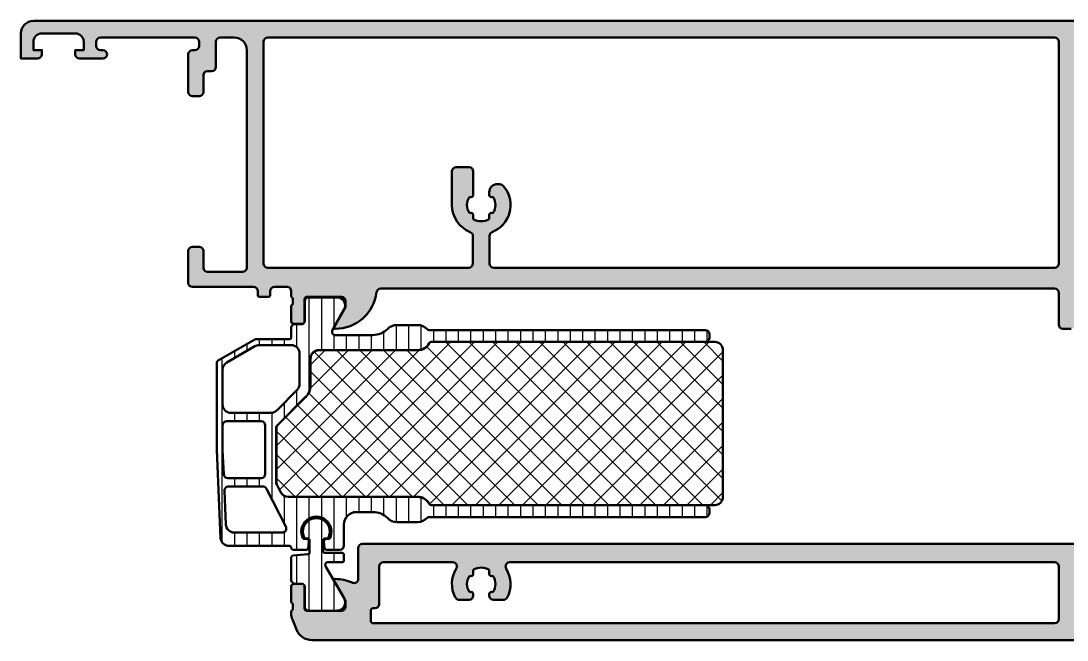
# Model space of a CAD drawing. Extents: x -30 to 220, y 11 to 85.
# Drawn here: x -30 to 95, y 11 to 85 of the extents above; entities that cross this region are included whole.
import ezdxf

# ---------------------------------------------------------------- set-up
doc = ezdxf.new("R2010")
doc.units = 0
for name, color, linetype, lineweight in [('0S-Alu contour', 7, 'Continuous', 50), ('0S-Alu hatch', 252, 'Continuous', 25), ('0S-Plastic contour', 254, 'Continuous', 50), ('0S-Plastic hatch', 253, 'Continuous', 25), ('0S-PT contour', 91, 'Continuous', 50), ('0S-PT hatch', 103, 'Continuous', 25)]:
    doc.layers.add(name, color=color, linetype=linetype, lineweight=lineweight)

# ---------------------------------------------------------------- blocks, each defined once
blk = doc.blocks.new('469720__56F108C1_407D_4A39_B864_15FC48551A5D_')
at = {"layer": '0S-Alu hatch'}
h = blk.add_hatch(color=256, dxfattribs=at)
edge = h.paths.add_edge_path()
edge.add_arc((199.5, 76.5), 0.5, 270, 360)
edge.add_line((200, 76.5), (200, 81))
edge.add_arc((199.5, 81), 0.5, 0, 90)
edge.add_line((199.5, 81.5), (199.2, 81.5))
edge.add_ellipse((199.2, 82), major_axis=(-0.5, 0), ratio=1, start_angle=0, end_angle=90, ccw=False)
edge.add_line((198.7, 82), (198.7, 82.5))
edge.add_ellipse((199.2, 82.5), major_axis=(-0.5, 0), ratio=1, start_angle=270, end_angle=360, ccw=False)
edge.add_line((199.2, 83), (210.5, 83))
edge.add_ellipse((210.5, 82.5), major_axis=(-0.5, 0), ratio=1, start_angle=180, end_angle=270, ccw=False)
edge.add_line((211, 82.5), (211, 82))
edge.add_ellipse((210.5, 82), major_axis=(-0.5, 0), ratio=1, start_angle=90, end_angle=180, ccw=False)
edge.add_line((210.5, 81.5), (210.2, 81.5))
edge.add_arc((210.2, 81), 0.5, 90, 270)
edge.add_line((210.2, 80.5), (213, 80.5))
edge.add_arc((213, 81), 0.5, 270, 360)
edge.add_line((213.5, 81), (213.5, 81.5))
edge.add_line((213.5, 81.5), (212.5, 81.5))
edge.add_line((212.5, 81.5), (212.5, 82.5))
edge.add_ellipse((213.5, 82.5), major_axis=(-1, 0), ratio=1, start_angle=270, end_angle=360, ccw=False)
edge.add_line((213.5, 83.5), (217.5, 83.5))
edge.add_ellipse((217.5, 82.5), major_axis=(-1, 0), ratio=1, start_angle=180, end_angle=270, ccw=False)
edge.add_line((218.5, 82.5), (218.5, 81.5))
edge.add_line((218.5, 81.5), (217.5, 81.5))
edge.add_line((217.5, 81.5), (217.5, 81))
edge.add_arc((218, 81), 0.5, 180, 270)
edge.add_line((218, 80.5), (220, 80.5))
edge.add_line((220, 80.5), (220, 83.5))
edge.add_arc((218.5, 83.5), 1.5, 0, 90)
edge.add_line((218.5, 85), (-28.5, 85))
edge.add_arc((-28.5, 83.5), 1.5, 90, 180)
edge.add_line((-30, 83.5), (-30, 80.5))
edge.add_line((-30, 80.5), (-28, 80.5))
edge.add_arc((-28, 81), 0.5, 270, 360)
edge.add_line((-27.5, 81), (-27.5, 81.5))
edge.add_line((-27.5, 81.5), (-28.5, 81.5))
edge.add_line((-28.5, 81.5), (-28.5, 82.5))
edge.add_ellipse((-27.5, 82.5), major_axis=(-1, 0), ratio=1, start_angle=270, end_angle=360, ccw=False)
edge.add_line((-27.5, 83.5), (-23.5, 83.5))
edge.add_ellipse((-23.5, 82.5), major_axis=(-1, 0), ratio=1, start_angle=180, end_angle=270, ccw=False)
edge.add_line((-22.5, 82.5), (-22.5, 81.5))
edge.add_line((-22.5, 81.5), (-23.5, 81.5))
edge.add_line((-23.5, 81.5), (-23.5, 81))
edge.add_arc((-23, 81), 0.5, 180, 270)
edge.add_line((-23, 80.5), (-20.2, 80.5))
edge.add_arc((-20.2, 81), 0.5, 270, 450)
edge.add_line((-20.2, 81.5), (-20.5, 81.5))
edge.add_ellipse((-20.5, 82), major_axis=(-0.5, 0), ratio=1, start_angle=0, end_angle=90, ccw=False)
edge.add_line((-21, 82), (-21, 82.5))
edge.add_ellipse((-20.5, 82.5), major_axis=(-0.5, 0), ratio=1, start_angle=270, end_angle=360, ccw=False)
edge.add_line((-20.5, 83), (-9.2, 83))
edge.add_ellipse((-9.2, 82.5), major_axis=(-0.5, 0), ratio=1, start_angle=180, end_angle=270, ccw=False)
edge.add_line((-8.7, 82.5), (-8.7, 82))
edge.add_ellipse((-9.2, 82), major_axis=(-0.5, 0), ratio=1, start_angle=90, end_angle=180, ccw=False)
edge.add_line((-9.2, 81.5), (-9.5, 81.5))
edge.add_arc((-9.5, 81), 0.5, 90, 180)
edge.add_line((-10, 81), (-10, 76.5))
edge.add_arc((-9.5, 76.5), 0.5, 180, 270)
edge.add_line((-9.5, 76), (-8.7, 76))
edge.add_arc((-8.7, 76.5), 0.5, 270, 360)
edge.add_line((-8.2, 76.5), (-8.2, 78.5))
edge.add_ellipse((-7.7, 78.5), major_axis=(-0.5, 0), ratio=1, start_angle=270, end_angle=360, ccw=False)
edge.add_line((-7.7, 79), (-7.2, 79))
edge.add_arc((-7.2, 79.5), 0.5, 270, 360)
edge.add_line((-6.7, 79.5), (-6.7, 82.5))
edge.add_ellipse((-6.2, 82.5), major_axis=(-0.5, 0), ratio=1, start_angle=270, end_angle=360, ccw=False)
edge.add_line((-6.2, 83), (-4.5, 83))
edge.add_ellipse((-4.5, 81.5), major_axis=(-1.5, 0), ratio=1, start_angle=180, end_angle=270, ccw=False)
edge.add_line((-3, 81.5), (-3, 55.5))
edge.add_ellipse((-3.5, 55.5), major_axis=(-0.5, 0), ratio=1, start_angle=90, end_angle=180, ccw=False)
edge.add_line((-3.5, 55), (-7.7, 55))
edge.add_ellipse((-7.7, 55.5), major_axis=(-0.5, 0), ratio=1, start_angle=0, end_angle=90, ccw=False)
edge.add_line((-8.2, 55.5), (-8.2, 57.5))
edge.add_arc((-8.7, 57.5), 0.5, 0, 90)
edge.add_line((-8.7, 58), (-9.5, 58))
edge.add_arc((-9.5, 57.5), 0.5, 90, 180)
edge.add_line((-10, 57.5), (-10, 53.7))
edge.add_arc((-9.5, 53.7), 0.5, 180, 270)
edge.add_line((-9.5, 53.2), (-2.2, 53.2))
edge.add_ellipse((-2.2, 52.7), major_axis=(-0.5, 0), ratio=1, start_angle=180, end_angle=270, ccw=False)
edge.add_line((-1.7, 52.7), (-1.7, 52.2))
edge.add_arc((-1.5, 52.2), 0.2, 180, 270)
edge.add_line((-1.5, 52), (-0.4, 52))
edge.add_arc((-0.4, 52.2), 0.2, 270, 360)
edge.add_line((-0.2, 52.2), (-0.2, 52.7))
edge.add_ellipse((0.3, 52.7), major_axis=(-0.5, 0), ratio=1, start_angle=270, end_angle=360, ccw=False)
edge.add_line((0.3, 53.2), (1.8, 53.2))
edge.add_ellipse((1.8, 52.7), major_axis=(-0.5, 0), ratio=1, start_angle=180, end_angle=270, ccw=False)
edge.add_line((2.3, 52.7), (2.3, 52))
edge.add_ellipse((2.2, 51.71), major_axis=(-0.3, 0), ratio=1, start_angle=180, end_angle=250.5288, ccw=False)
edge.add_line((2.5, 51.71), (2.5, 51.28))
edge.add_ellipse((2.2, 51.28), major_axis=(-0.3, 0), ratio=1, start_angle=109.4712, end_angle=180, ccw=False)
edge.add_line((2.3, 51), (2.3, 49.1))
edge.add_arc((2.6, 49.1), 0.3, 180, 270)
edge.add_line((2.6, 48.8), (3.59, 48.8))
edge.add_arc((3.59, 49.1), 0.3, 270, 360)
edge.add_line((3.89, 49.1), (3.89, 51.8))
edge.add_ellipse((4.09, 51.8), major_axis=(-0.2, 0), ratio=1, start_angle=270, end_angle=360, ccw=False)
edge.add_line((4.09, 52), (8.3, 52))
edge.add_ellipse((8.3, 51.5), major_axis=(-0.5, 0), ratio=1, start_angle=180, end_angle=270, ccw=False)
edge.add_line((8.8, 51.5), (8.8, 50.8))
edge.add_line((8.8, 50.8), (7.42, 48.4))
edge.add_arc((7.54, 48.33), 0.138, 150, 270)
edge.add_arc((7.54, 53.2), 5, 270, 352.688)
edge.add_ellipse((12.99, 52.5), major_axis=(-0.5, 0), ratio=1, start_angle=270, end_angle=352.688, ccw=False)
edge.add_line((12.99, 53), (93.5, 53))
edge.add_ellipse((93.5, 52.5), major_axis=(-0.5, 0), ratio=1, start_angle=180, end_angle=270, ccw=False)
edge.add_line((94, 52.5), (94, 48.7))
edge.add_arc((94.5, 48.7), 0.5, 180, 270)
edge.add_line((94.5, 48.2), (95.5, 48.2))
edge.add_arc((95.5, 48.7), 0.5, 270, 360)
edge.add_line((96, 48.7), (96, 52.5))
edge.add_ellipse((96.5, 52.5), major_axis=(-0.5, 0), ratio=1, start_angle=270, end_angle=360, ccw=False)
edge.add_line((96.5, 53), (177.01, 53))
edge.add_ellipse((177.01, 52.5), major_axis=(-0.5, 0), ratio=1, start_angle=187.312, end_angle=270, ccw=False)
edge.add_arc((182.46, 53.2), 5, 187.312, 270)
edge.add_arc((182.46, 48.33), 0.138, 270, 390)
edge.add_line((182.58, 48.4), (181.2, 50.8))
edge.add_line((181.2, 50.8), (181.2, 51.5))
edge.add_ellipse((181.7, 51.5), major_axis=(-0.5, 0), ratio=1, start_angle=270, end_angle=360, ccw=False)
edge.add_line((181.7, 52), (185.91, 52))
edge.add_ellipse((185.91, 51.8), major_axis=(-0.2, 0), ratio=1, start_angle=180, end_angle=270, ccw=False)
edge.add_line((186.11, 51.8), (186.11, 49.1))
edge.add_arc((186.41, 49.1), 0.3, 180, 270)
edge.add_line((186.41, 48.8), (187.4, 48.8))
edge.add_arc((187.4, 49.1), 0.3, 270, 360)
edge.add_line((187.7, 49.1), (187.7, 51))
edge.add_ellipse((187.8, 51.28), major_axis=(-0.3, 0), ratio=1, start_angle=0, end_angle=70.5288, ccw=False)
edge.add_line((187.5, 51.28), (187.5, 51.71))
edge.add_ellipse((187.8, 51.71), major_axis=(-0.3, 0), ratio=1, start_angle=289.4712, end_angle=360, ccw=False)
edge.add_line((187.7, 52), (187.7, 52.7))
edge.add_ellipse((188.2, 52.7), major_axis=(-0.5, 0), ratio=1, start_angle=270, end_angle=360, ccw=False)
edge.add_line((188.2, 53.2), (189.7, 53.2))
edge.add_ellipse((189.7, 52.7), major_axis=(-0.5, 0), ratio=1, start_angle=180, end_angle=270, ccw=False)
edge.add_line((190.2, 52.7), (190.2, 52.2))
edge.add_arc((190.4, 52.2), 0.2, 180, 270)
edge.add_line((190.4, 52), (191.5, 52))
edge.add_arc((191.5, 52.2), 0.2, 270, 360)
edge.add_line((191.7, 52.2), (191.7, 52.7))
edge.add_ellipse((192.2, 52.7), major_axis=(-0.5, 0), ratio=1, start_angle=270, end_angle=360, ccw=False)
edge.add_line((192.2, 53.2), (199.5, 53.2))
edge.add_arc((199.5, 53.7), 0.5, 270, 360)
edge.add_line((200, 53.7), (200, 57.5))
edge.add_arc((199.5, 57.5), 0.5, 0, 90)
edge.add_line((199.5, 58), (198.7, 58))
edge.add_arc((198.7, 57.5), 0.5, 90, 180)
edge.add_line((198.2, 57.5), (198.2, 55.5))
edge.add_ellipse((197.7, 55.5), major_axis=(-0.5, 0), ratio=1, start_angle=90, end_angle=180, ccw=False)
edge.add_line((197.7, 55), (193.5, 55))
edge.add_ellipse((193.5, 55.5), major_axis=(-0.5, 0), ratio=1, start_angle=0, end_angle=90, ccw=False)
edge.add_line((193, 55.5), (193, 81.5))
edge.add_ellipse((194.5, 81.5), major_axis=(-1.5, 0), ratio=1, start_angle=270, end_angle=360, ccw=False)
edge.add_line((194.5, 83), (196.2, 83))
edge.add_ellipse((196.2, 82.5), major_axis=(-0.5, 0), ratio=1, start_angle=180, end_angle=270, ccw=False)
edge.add_line((196.7, 82.5), (196.7, 79.5))
edge.add_arc((197.2, 79.5), 0.5, 180, 270)
edge.add_line((197.2, 79), (197.7, 79))
edge.add_ellipse((197.7, 78.5), major_axis=(-0.5, 0), ratio=1, start_angle=180, end_angle=270, ccw=False)
edge.add_line((198.2, 78.5), (198.2, 76.5))
edge.add_arc((198.7, 76.5), 0.5, 180, 270)
edge.add_line((198.7, 76), (199.5, 76))
edge = h.paths.add_edge_path()
edge.add_line((23.5, 55.5), (-0.5, 55.5))
edge.add_ellipse((-0.5, 56), major_axis=(-0.5, 0), ratio=1, start_angle=0, end_angle=90, ccw=False)
edge.add_line((-1, 56), (-1, 82.5))
edge.add_ellipse((-0.5, 82.5), major_axis=(-0.5, 0), ratio=1, start_angle=270, end_angle=360, ccw=False)
edge.add_line((-0.5, 83), (93.5, 83))
edge.add_ellipse((93.5, 82.5), major_axis=(-0.5, 0), ratio=1, start_angle=180, end_angle=270, ccw=False)
edge.add_line((94, 82.5), (94, 56))
edge.add_ellipse((93.5, 56), major_axis=(-0.5, 0), ratio=1, start_angle=90, end_angle=180, ccw=False)
edge.add_line((93.5, 55.5), (26.5, 55.5))
edge.add_ellipse((26.5, 56), major_axis=(-0.5, 0), ratio=1, start_angle=0, end_angle=90, ccw=False)
edge.add_line((26, 56), (26, 59.29))
edge.add_ellipse((26.5, 59.29), major_axis=(-0.5, 0), ratio=1, start_angle=292.0243, end_angle=360, ccw=False)
edge.add_arc((25, 63), 3.5, 292.0243, 396.8699)
edge.add_arc((27, 64.5), 1, 36.8699, 90)
edge.add_line((27, 65.5), (26.95, 65.5))
edge.add_arc((26.95, 64.5), 1, 90, 180)
edge.add_line((25.95, 64.5), (25.95, 64.22))
edge.add_arc((26.25, 64.22), 0.3, 180, 299.9378)
edge.add_ellipse((25, 63), major_axis=(-1.7, 0), ratio=1, start_angle=145.4229, end_angle=214.5771, ccw=False)
edge.add_arc((26.25, 61.77), 0.3, 60.0622, 180)
edge.add_line((25.95, 61.77), (25.95, 61.29))
edge.add_ellipse((25, 63), major_axis=(-1.95, 0), ratio=1, start_angle=60.8446, end_angle=119.1554, ccw=False)
edge.add_line((24.05, 61.29), (24.05, 61.77))
edge.add_arc((23.75, 61.77), 0.3, 0, 119.9378)
edge.add_ellipse((25, 63), major_axis=(-1.7, 0), ratio=1, start_angle=-34.5771, end_angle=34.5771, ccw=False)
edge.add_arc((23.75, 64.22), 0.3, 240.0622, 360)
edge.add_line((24.05, 64.22), (24.05, 67))
edge.add_arc((23.55, 67), 0.5, 0, 90)
edge.add_line((23.55, 67.5), (22, 67.5))
edge.add_arc((22, 67), 0.5, 90, 180)
edge.add_line((21.5, 67), (21.5, 63))
edge.add_arc((25, 63), 3.5, 180, 247.9757)
edge.add_ellipse((23.5, 59.29), major_axis=(-0.5, 0), ratio=1, start_angle=180, end_angle=247.9757, ccw=False)
edge.add_line((24, 59.29), (24, 56))
edge.add_ellipse((23.5, 56), major_axis=(-0.5, 0), ratio=1, start_angle=90, end_angle=180, ccw=False)
edge = h.paths.add_edge_path()
edge.add_line((163.5, 55.5), (96.5, 55.5))
edge.add_ellipse((96.5, 56), major_axis=(-0.5, 0), ratio=1, start_angle=0, end_angle=90, ccw=False)
edge.add_line((96, 56), (96, 82.5))
edge.add_ellipse((96.5, 82.5), major_axis=(-0.5, 0), ratio=1, start_angle=270, end_angle=360, ccw=False)
edge.add_line((96.5, 83), (190.5, 83))
edge.add_ellipse((190.5, 82.5), major_axis=(-0.5, 0), ratio=1, start_angle=180, end_angle=270, ccw=False)
edge.add_line((191, 82.5), (191, 56))
edge.add_ellipse((190.5, 56), major_axis=(-0.5, 0), ratio=1, start_angle=90, end_angle=180, ccw=False)
edge.add_line((190.5, 55.5), (166.5, 55.5))
edge.add_ellipse((166.5, 56), major_axis=(-0.5, 0), ratio=1, start_angle=0, end_angle=90, ccw=False)
edge.add_line((166, 56), (166, 59.29))
edge.add_ellipse((166.5, 59.29), major_axis=(-0.5, 0), ratio=1, start_angle=292.0243, end_angle=360, ccw=False)
edge.add_arc((165, 63), 3.5, 292.0243, 360)
edge.add_line((168.5, 63), (168.5, 67))
edge.add_arc((168, 67), 0.5, 0, 90)
edge.add_line((168, 67.5), (166.45, 67.5))
edge.add_arc((166.45, 67), 0.5, 90, 180)
edge.add_line((165.95, 67), (165.95, 64.22))
edge.add_arc((166.25, 64.22), 0.3, 180, 299.9378)
edge.add_ellipse((165, 63), major_axis=(-1.7, 0), ratio=1, start_angle=145.4229, end_angle=214.5771, ccw=False)
edge.add_arc((166.25, 61.77), 0.3, 60.0622, 180)
edge.add_line((165.95, 61.77), (165.95, 61.29))
edge.add_ellipse((165, 63), major_axis=(-1.95, 0), ratio=1, start_angle=60.8446, end_angle=119.1554, ccw=False)
edge.add_line((164.05, 61.29), (164.05, 61.77))
edge.add_arc((163.75, 61.77), 0.3, 0, 119.9378)
edge.add_ellipse((165, 63), major_axis=(-1.7, 0), ratio=1, start_angle=-34.5771, end_angle=34.5771, ccw=False)
edge.add_arc((163.75, 64.22), 0.3, 240.0622, 360)
edge.add_line((164.05, 64.22), (164.05, 64.5))
edge.add_arc((163.05, 64.5), 1, 0, 90)
edge.add_line((163.05, 65.5), (163, 65.5))
edge.add_arc((163, 64.5), 1, 90, 143.1301)
edge.add_arc((165, 63), 3.5, 143.1301, 247.9757)
edge.add_ellipse((163.5, 59.29), major_axis=(-0.5, 0), ratio=1, start_angle=180, end_angle=247.9757, ccw=False)
edge.add_line((164, 59.29), (164, 56))
edge.add_ellipse((163.5, 56), major_axis=(-0.5, 0), ratio=1, start_angle=90, end_angle=180, ccw=False)
at = {"layer": '0S-Alu contour', "color": 7}
for points in [[(218.5, 85), (-28.5, 85)], [(-30, 83.5), (-30, 80.5), (-28, 80.5)], [(-27.5, 83.5), (-23.5, 83.5)], [(-20.5, 83), (-9.2, 83)], [(-6.2, 83), (-4.5, 83)], [(-0.5, 83), (93.5, 83)], [(-27.5, 81), (-27.5, 81.5), (-28.5, 81.5), (-28.5, 82.5)], [(-22.5, 82.5), (-22.5, 81.5), (-23.5, 81.5), (-23.5, 81)], [(-21, 82), (-21, 82.5)], [(-20.2, 81.5), (-20.5, 81.5)], [(-9.2, 81.5), (-9.5, 81.5)], [(-8.7, 82.5), (-8.7, 82)], [(-6.7, 79.5), (-6.7, 82.5)], [(-3, 81.5), (-3, 55.5)], [(-1, 56), (-1, 82.5)], [(94, 82.5), (94, 56)], [(-23, 80.5), (-20.2, 80.5)], [(-10, 81), (-10, 76.5)], [(-7.7, 79), (-7.2, 79)], [(-8.2, 76.5), (-8.2, 78.5)], [(-9.5, 76), (-8.7, 76)], [(21.5, 67), (21.5, 63)], [(23.55, 67.5), (22, 67.5)], [(24.05, 64.22), (24.05, 67)], [(27, 65.5), (26.95, 65.5)], [(25.95, 64.5), (25.95, 64.22)], [(24.05, 61.29), (24.05, 61.77)], [(25.95, 61.77), (25.95, 61.29)], [(24, 59.29), (24, 56)], [(26, 56), (26, 59.29)], [(-8.7, 58), (-9.5, 58)], [(-10, 57.5), (-10, 53.7)], [(-8.2, 55.5), (-8.2, 57.5)], [(23.5, 55.5), (-0.5, 55.5)], [(93.5, 55.5), (26.5, 55.5)], [(-3.5, 55), (-7.7, 55)], [(-9.5, 53.2), (-2.2, 53.2)], [(-1.7, 52.7), (-1.7, 52.2)], [(-0.2, 52.2), (-0.2, 52.7)], [(0.3, 53.2), (1.8, 53.2)], [(2.3, 52.7), (2.3, 52)], [(12.99, 53), (93.5, 53)], [(-1.5, 52), (-0.4, 52)], [(2.5, 51.71), (2.5, 51.28)], [(3.89, 49.1), (3.89, 51.8)], [(4.09, 52), (8.3, 52)], [(8.8, 51.5), (8.8, 50.8), (7.42, 48.4)], [(94, 52.5), (94, 48.7)], [(2.3, 51), (2.3, 49.1)], [(2.6, 48.8), (3.59, 48.8)], [(94.5, 48.2), (95.5, 48.2)]]:
    blk.add_lwpolyline(points, dxfattribs=at)
for centre, radius, start, end in [((-28.5, 83.5), 1.5, 90, 180), ((-20.2, 81), 0.5, 270, 90), ((-9.5, 81), 0.5, 90, 180), ((-28, 81), 0.5, 270, 0), ((-23, 81), 0.5, 180, 270), ((-7.2, 79.5), 0.5, 270, 0), ((-9.5, 76.5), 0.5, 180, 270), ((-8.7, 76.5), 0.5, 270, 0), ((22, 67), 0.5, 90, 180), ((23.55, 67), 0.5, 0, 90), ((26.95, 64.5), 1, 90, 180), ((25, 63), 3.5, 292.0243, 36.8699), ((27, 64.5), 1, 36.8699, 90), ((23.75, 64.22), 0.3, 240.0622, 0), ((26.25, 64.22), 0.3, 180, 299.9378), ((25, 63), 3.5, 180, 247.9757), ((23.75, 61.77), 0.3, 0, 119.9378), ((26.25, 61.77), 0.3, 60.0622, 180), ((-9.5, 57.5), 0.5, 90, 180), ((-8.7, 57.5), 0.5, 0, 90), ((-9.5, 53.7), 0.5, 180, 270), ((7.54, 53.2), 5, 270, 352.688), ((-1.5, 52.2), 0.2, 180, 270), ((-0.4, 52.2), 0.2, 270, 0), ((2.6, 49.1), 0.3, 180, 270), ((3.59, 49.1), 0.3, 270, 0), ((7.54, 48.33), 0.138, 150, 270), ((94.5, 48.7), 0.5, 180, 270)]:
    blk.add_arc(centre, radius, start, end, dxfattribs=at)
at = {"layer": '0S-Alu contour', "color": 7, "extrusion": (0, 0, -1)}
for centre, radius, start, end in [((27.5, 82.5), 1, 0, 90), ((23.5, 82.5), 1, 90, 180), ((20.5, 82.5), 0.5, 0, 90), ((9.2, 82.5), 0.5, 90, 180), ((6.2, 82.5), 0.5, 0, 90), ((4.5, 81.5), 1.5, 90, 180), ((0.5, 82.5), 0.5, 0, 90), ((-93.5, 82.5), 0.5, 90, 180), ((20.5, 82), 0.5, 270, 0), ((9.2, 82), 0.5, 180, 270), ((7.7, 78.5), 0.5, 0, 90), ((-25, 63), 1.7, 325.4229, 34.5771), ((-25, 63), 1.7, 145.4229, 214.5771), ((-25, 63), 1.95, 240.8446, 299.1554), ((-23.5, 59.29), 0.5, 112.0243, 180), ((-26.5, 59.29), 0.5, 0, 67.9757), ((7.7, 55.5), 0.5, 270, 0), ((3.5, 55.5), 0.5, 180, 270), ((0.5, 56), 0.5, 270, 0), ((-23.5, 56), 0.5, 180, 270), ((-26.5, 56), 0.5, 270, 0), ((-93.5, 56), 0.5, 180, 270), ((2.2, 52.7), 0.5, 90, 180), ((-0.3, 52.7), 0.5, 0, 90), ((-1.8, 52.7), 0.5, 90, 180), ((-12.99, 52.5), 0.5, 7.312, 90), ((-93.5, 52.5), 0.5, 90, 180), ((-2.2, 51.71), 0.3, 109.4712, 180), ((-2.2, 51.28), 0.3, 180, 250.5288), ((-4.09, 51.8), 0.2, 0, 90), ((-8.3, 51.5), 0.5, 90, 180)]:
    blk.add_arc(centre, radius, start, end, dxfattribs=at)
blk = doc.blocks.new('469810__1F780616_C5B3_438C_B937_A7932EED4EDA_')
at = {"layer": '0S-Alu hatch'}
h = blk.add_hatch(color=256, dxfattribs=at)
edge = h.paths.add_edge_path()
edge.add_arc((185.24, 13), 2, 270, 338.5)
edge.add_line((187.1, 12.26), (187.56, 13.44))
edge.add_arc((185.7, 14.18), 2, 338.5, 360)
edge.add_line((187.7, 14.18), (187.7, 14.5))
edge.add_ellipse((187.8, 14.78), major_axis=(-0.3, 0), ratio=1, start_angle=0, end_angle=70.5288, ccw=False)
edge.add_line((187.5, 14.78), (187.5, 15.21))
edge.add_ellipse((187.8, 15.21), major_axis=(-0.3, 0), ratio=1, start_angle=289.4712, end_angle=360, ccw=False)
edge.add_line((187.7, 15.5), (187.7, 17.4))
edge.add_arc((187.4, 17.4), 0.3, 0, 90)
edge.add_line((187.4, 17.7), (186.41, 17.7))
edge.add_arc((186.41, 17.4), 0.3, 90, 180)
edge.add_line((186.11, 17.4), (186.11, 14.7))
edge.add_ellipse((185.91, 14.7), major_axis=(-0.2, 0), ratio=1, start_angle=90, end_angle=180, ccw=False)
edge.add_line((185.91, 14.5), (181.7, 14.5))
edge.add_ellipse((181.7, 15), major_axis=(-0.5, 0), ratio=1, start_angle=0, end_angle=90, ccw=False)
edge.add_line((181.2, 15), (181.2, 15.7))
edge.add_line((181.2, 15.7), (182.58, 18.09))
edge.add_arc((182.46, 18.16), 0.138, 330, 450)
edge.add_arc((182.46, 13.3), 5, 90, 114.2834)
edge.add_ellipse((180.2, 18.31), major_axis=(-0.5, 0), ratio=1, start_angle=0, end_angle=114.2834, ccw=False)
edge.add_line((179.7, 18.31), (179.7, 22))
edge.add_arc((179.2, 22), 0.5, 0, 90)
edge.add_line((179.2, 22.5), (10.8, 22.5))
edge.add_arc((10.8, 22), 0.5, 90, 180)
edge.add_line((10.3, 22), (10.3, 18.31))
edge.add_ellipse((9.8, 18.31), major_axis=(-0.5, 0), ratio=1, start_angle=65.7166, end_angle=180, ccw=False)
edge.add_arc((7.54, 13.3), 5, 65.7166, 90)
edge.add_arc((7.54, 18.16), 0.138, 90, 210)
edge.add_line((7.42, 18.09), (8.8, 15.7))
edge.add_line((8.8, 15.7), (8.8, 15))
edge.add_ellipse((8.3, 15), major_axis=(-0.5, 0), ratio=1, start_angle=90, end_angle=180, ccw=False)
edge.add_line((8.3, 14.5), (4.09, 14.5))
edge.add_ellipse((4.09, 14.7), major_axis=(-0.2, 0), ratio=1, start_angle=0, end_angle=90, ccw=False)
edge.add_line((3.89, 14.7), (3.89, 17.4))
edge.add_arc((3.59, 17.4), 0.3, 0, 90)
edge.add_line((3.59, 17.7), (2.6, 17.7))
edge.add_arc((2.6, 17.4), 0.3, 90, 180)
edge.add_line((2.3, 17.4), (2.3, 15.5))
edge.add_ellipse((2.2, 15.21), major_axis=(-0.3, 0), ratio=1, start_angle=180, end_angle=250.5288, ccw=False)
edge.add_line((2.5, 15.21), (2.5, 14.78))
edge.add_ellipse((2.2, 14.78), major_axis=(-0.3, 0), ratio=1, start_angle=109.4712, end_angle=180, ccw=False)
edge.add_line((2.3, 14.5), (2.3, 14.18))
edge.add_arc((4.3, 14.18), 2, 180, 201.5)
edge.add_line((2.44, 13.44), (2.91, 12.26))
edge.add_arc((4.77, 13), 2, 201.5, 270)
edge.add_line((4.77, 11), (185.24, 11))
edge = h.paths.add_edge_path()
edge.add_line((28.41, 20.3), (93.5, 20.3))
edge.add_ellipse((93.5, 19.8), major_axis=(-0.5, 0), ratio=1, start_angle=180, end_angle=270, ccw=False)
edge.add_line((94, 19.8), (94, 13.5))
edge.add_ellipse((93.5, 13.5), major_axis=(-0.5, 0), ratio=1, start_angle=90, end_angle=180, ccw=False)
edge.add_line((93.5, 13), (12.1, 13))
edge.add_ellipse((12.1, 13.3), major_axis=(-0.3, 0), ratio=1, start_angle=0, end_angle=90, ccw=False)
edge.add_line((11.8, 13.3), (11.8, 14.5))
edge.add_ellipse((12.1, 14.5), major_axis=(-0.3, 0), ratio=1, start_angle=270, end_angle=360, ccw=False)
edge.add_line((12.1, 14.8), (12.3, 14.8))
edge.add_arc((12.3, 15.3), 0.5, 270, 360)
edge.add_line((12.8, 15.3), (12.8, 19.8))
edge.add_ellipse((13.3, 19.8), major_axis=(-0.5, 0), ratio=1, start_angle=270, end_angle=360, ccw=False)
edge.add_line((13.3, 20.3), (21.6, 20.3))
edge.add_ellipse((21.6, 19.8), major_axis=(-0.5, 0), ratio=1, start_angle=148.3318, end_angle=270, ccw=False)
edge.add_arc((25, 17.7), 3.5, 148.3318, 207.8181)
edge.add_arc((22.35, 16.3), 0.5, 207.8181, 270)
edge.add_line((22.35, 15.8), (23.55, 15.8))
edge.add_arc((23.55, 16.3), 0.5, 270, 360)
edge.add_line((24.05, 16.3), (24.05, 16.47))
edge.add_arc((23.75, 16.47), 0.3, 0, 119.9378)
edge.add_ellipse((25, 17.7), major_axis=(-1.7, 0), ratio=1, start_angle=-34.5771, end_angle=34.5771, ccw=False)
edge.add_arc((23.75, 18.92), 0.3, 240.0622, 360)
edge.add_line((24.05, 18.92), (24.05, 19.4))
edge.add_ellipse((25, 17.7), major_axis=(-1.95, 0), ratio=1, start_angle=240.8446, end_angle=299.1554, ccw=False)
edge.add_line((25.95, 19.4), (25.95, 18.92))
edge.add_arc((26.25, 18.92), 0.3, 180, 299.9378)
edge.add_ellipse((25, 17.7), major_axis=(-1.7, 0), ratio=1, start_angle=145.4229, end_angle=214.5771, ccw=False)
edge.add_arc((26.25, 16.47), 0.3, 60.0622, 180)
edge.add_line((25.95, 16.47), (25.95, 16.3))
edge.add_arc((26.45, 16.3), 0.5, 180, 270)
edge.add_line((26.45, 15.8), (27.65, 15.8))
edge.add_arc((27.65, 16.3), 0.5, 270, 332.1819)
edge.add_arc((25, 17.7), 3.5, 332.1819, 391.6682)
edge.add_ellipse((28.41, 19.8), major_axis=(-0.5, 0), ratio=1, start_angle=-90, end_angle=31.6682, ccw=False)
edge = h.paths.add_edge_path()
edge.add_ellipse((96.5, 19.8), major_axis=(-0.5, 0), ratio=1, start_angle=270, end_angle=360, ccw=False)
edge.add_line((96.5, 20.3), (161.6, 20.3))
edge.add_ellipse((161.6, 19.8), major_axis=(-0.5, 0), ratio=1, start_angle=148.3318, end_angle=270, ccw=False)
edge.add_arc((165, 17.7), 3.5, 148.3318, 207.8181)
edge.add_arc((162.35, 16.3), 0.5, 207.8181, 270)
edge.add_line((162.35, 15.8), (163.55, 15.8))
edge.add_arc((163.55, 16.3), 0.5, 270, 360)
edge.add_line((164.05, 16.3), (164.05, 16.47))
edge.add_arc((163.75, 16.47), 0.3, 0, 119.9378)
edge.add_ellipse((165, 17.7), major_axis=(-1.7, 0), ratio=1, start_angle=-34.5771, end_angle=34.5771, ccw=False)
edge.add_arc((163.75, 18.92), 0.3, 240.0622, 360)
edge.add_line((164.05, 18.92), (164.05, 19.4))
edge.add_ellipse((165, 17.7), major_axis=(-1.95, 0), ratio=1, start_angle=240.8446, end_angle=299.1554, ccw=False)
edge.add_line((165.95, 19.4), (165.95, 18.92))
edge.add_arc((166.25, 18.92), 0.3, 180, 299.9378)
edge.add_ellipse((165, 17.7), major_axis=(-1.7, 0), ratio=1, start_angle=145.4229, end_angle=214.5771, ccw=False)
edge.add_arc((166.25, 16.47), 0.3, 60.0622, 180)
edge.add_line((165.95, 16.47), (165.95, 16.3))
edge.add_arc((166.45, 16.3), 0.5, 180, 270)
edge.add_line((166.45, 15.8), (167.65, 15.8))
edge.add_arc((167.65, 16.3), 0.5, 270, 332.1819)
edge.add_arc((165, 17.7), 3.5, 332.1819, 391.6682)
edge.add_ellipse((168.41, 19.8), major_axis=(-0.5, 0), ratio=1, start_angle=-90, end_angle=31.6682, ccw=False)
edge.add_line((168.41, 20.3), (176.7, 20.3))
edge.add_ellipse((176.7, 19.8), major_axis=(-0.5, 0), ratio=1, start_angle=180, end_angle=270, ccw=False)
edge.add_line((177.2, 19.8), (177.2, 15.3))
edge.add_arc((177.7, 15.3), 0.5, 180, 270)
edge.add_line((177.7, 14.8), (177.9, 14.8))
edge.add_ellipse((177.9, 14.5), major_axis=(-0.3, 0), ratio=1, start_angle=180, end_angle=270, ccw=False)
edge.add_line((178.2, 14.5), (178.2, 13.3))
edge.add_ellipse((177.9, 13.3), major_axis=(-0.3, 0), ratio=1, start_angle=90, end_angle=180, ccw=False)
edge.add_line((177.9, 13), (96.5, 13))
edge.add_ellipse((96.5, 13.5), major_axis=(-0.5, 0), ratio=1, start_angle=0, end_angle=90, ccw=False)
edge.add_line((96, 13.5), (96, 19.8))
at = {"layer": '0S-Alu contour', "color": 7}
for points in [[(10.3, 22), (10.3, 18.31)], [(179.2, 22.5), (10.8, 22.5)], [(13.3, 20.3), (21.6, 20.3)], [(28.41, 20.3), (93.5, 20.3)], [(12.8, 15.3), (12.8, 19.8)], [(24.05, 18.92), (24.05, 19.4)], [(25.95, 19.4), (25.95, 18.92)], [(94, 19.8), (94, 13.5)], [(3.59, 17.7), (2.6, 17.7)], [(7.42, 18.09), (8.8, 15.7), (8.8, 15)], [(2.3, 17.4), (2.3, 15.5)], [(3.89, 14.7), (3.89, 17.4)], [(24.05, 16.3), (24.05, 16.47)], [(25.95, 16.47), (25.95, 16.3)], [(2.5, 15.21), (2.5, 14.78)], [(22.35, 15.8), (23.55, 15.8)], [(26.45, 15.8), (27.65, 15.8)], [(2.3, 14.5), (2.3, 14.18)], [(8.3, 14.5), (4.09, 14.5)], [(11.8, 13.3), (11.8, 14.5)], [(12.1, 14.8), (12.3, 14.8)], [(2.44, 13.44), (2.91, 12.26)], [(93.5, 13), (12.1, 13)], [(4.77, 11), (185.24, 11)]]:
    blk.add_lwpolyline(points, dxfattribs=at)
for centre, radius, start, end in [((10.8, 22), 0.5, 90, 180), ((25, 17.7), 3.5, 148.3318, 207.8181), ((23.75, 18.92), 0.3, 240.0622, 0), ((26.25, 18.92), 0.3, 180, 299.9378), ((25, 17.7), 3.5, 332.1819, 31.6682), ((2.6, 17.4), 0.3, 90, 180), ((3.59, 17.4), 0.3, 0, 90), ((7.54, 18.16), 0.138, 90, 210), ((7.54, 13.3), 5, 65.7166, 90), ((23.55, 16.3), 0.5, 270, 0), ((23.75, 16.47), 0.3, 0, 119.9378), ((26.25, 16.47), 0.3, 60.0622, 180), ((26.45, 16.3), 0.5, 180, 270), ((12.3, 15.3), 0.5, 270, 0), ((22.35, 16.3), 0.5, 207.8181, 270), ((27.65, 16.3), 0.5, 270, 332.1819), ((4.3, 14.18), 2, 180, 201.5), ((4.77, 13), 2, 201.5, 270)]:
    blk.add_arc(centre, radius, start, end, dxfattribs=at)
at = {"layer": '0S-Alu contour', "color": 7, "extrusion": (0, 0, -1)}
for centre, radius, start, end in [((-13.3, 19.8), 0.5, 0, 90), ((-21.6, 19.8), 0.5, 90, 211.6682), ((-28.41, 19.8), 0.5, 328.3318, 90), ((-93.5, 19.8), 0.5, 90, 180), ((-25, 17.7), 1.95, 60.8446, 119.1554), ((-9.8, 18.31), 0.5, 180, 294.2834), ((-25, 17.7), 1.7, 325.4229, 34.5771), ((-25, 17.7), 1.7, 145.4229, 214.5771), ((-2.2, 15.21), 0.3, 109.4712, 180), ((-2.2, 14.78), 0.3, 180, 250.5288), ((-4.09, 14.7), 0.2, 270, 0), ((-8.3, 15), 0.5, 180, 270), ((-12.1, 14.5), 0.3, 0, 90), ((-12.1, 13.3), 0.3, 270, 0), ((-93.5, 13.5), 0.5, 180, 270)]:
    blk.add_arc(centre, radius, start, end, dxfattribs=at)
blk = doc.blocks.new('278043__860520B0_7B91_4121_B3EC_8F17B9A58CF9___A5A19F14_1852_44EB_851D_3396B7ECF901_')
at = {"layer": '0S-Plastic hatch'}
h = blk.add_hatch(dxfattribs=at)
h.set_pattern_fill('ANSI31', color=256, scale=0.468, angle=45, style=0)
edge = h.paths.add_edge_path()
edge.add_line((-2.05, 46.92), (-6.5, 44.35))
edge.add_arc((-6.4, 44.17), 0.2, 120, 180)
edge.add_line((-6.6, 44.17), (-6.6, 33.72))
edge.add_arc((-5.6, 33.72), 1, 180, 182.5)
edge.add_line((-6.6, 33.68), (-6.14, 23.2))
edge.add_arc((-5.14, 23.25), 1, 182.5, 270)
edge.add_line((-5.14, 22.25), (2.1, 22.25))
edge.add_ellipse((2.1, 22.05), major_axis=(-0.2, 0), ratio=1, start_angle=180, end_angle=270, ccw=False)
edge.add_line((2.3, 22.05), (2.3, 22))
edge.add_arc((2.5, 22), 0.2, 180, 270)
edge.add_line((2.5, 21.8), (4.13, 21.8))
edge.add_arc((4.13, 22), 0.2, 270, 355)
edge.add_line((4.33, 21.98), (4.4, 22.77))
edge.add_arc((4.1, 22.8), 0.3, 355, 450)
edge.add_line((4.1, 23.1), (3.71, 23.1))
edge.add_ellipse((5.3, 23.95), major_axis=(-1.8, 0), ratio=1, start_angle=151.8214, end_angle=28.1786, ccw=False)
edge.add_line((6.89, 23.1), (6.5, 23.1))
edge.add_arc((6.5, 22.8), 0.3, 90, 185)
edge.add_line((6.2, 22.77), (6.27, 21.98))
edge.add_arc((6.47, 22), 0.2, 185, 270)
edge.add_line((6.47, 21.8), (8.1, 21.8))
edge.add_arc((8.1, 22.3), 0.5, 270, 360)
edge.add_line((8.6, 22.3), (8.6, 24.8))
edge.add_ellipse((10.1, 24.8), major_axis=(-1.5, 0), ratio=1, start_angle=270, end_angle=360, ccw=False)
edge.add_line((10.1, 26.3), (12.04, 26.3))
edge.add_ellipse((12.04, 23.8), major_axis=(-2.5, 0), ratio=1, start_angle=224.427, end_angle=270, ccw=False)
edge.add_arc((14.9, 26.6), 1.5, 224.427, 270)
edge.add_line((14.9, 25.1), (17.43, 25.1))
edge.add_arc((17.43, 26.6), 1.5, 270, 318.1897)
edge.add_ellipse((18.77, 25.4), major_axis=(-0.3, 0), ratio=1, start_angle=270, end_angle=318.1897, ccw=False)
edge.add_line((18.77, 25.7), (51.78, 25.7))
edge.add_arc((51.78, 26.2), 0.5, 270, 360)
edge.add_line((52.28, 26.2), (52.28, 26.6))
edge.add_arc((51.78, 26.6), 0.5, 0, 90)
edge.add_line((51.78, 27.1), (19.04, 27.1))
edge.add_ellipse((19.04, 27.4), major_axis=(-0.3, 0), ratio=1, start_angle=26.3878, end_angle=90, ccw=False)
edge.add_arc((17.43, 26.6), 1.5, 26.3878, 90)
edge.add_line((17.43, 28.1), (1.93, 28.1))
edge.add_ellipse((1.93, 29.1), major_axis=(-1, 0), ratio=1, start_angle=27, end_angle=90, ccw=False)
edge.add_line((1.04, 28.64), (0.56, 29.59))
edge.add_ellipse((1, 29.82), major_axis=(-0.5, 0), ratio=1, start_angle=0, end_angle=27, ccw=False)
edge.add_line((0.5, 29.82), (0.5, 36.34))
edge.add_ellipse((1, 36.34), major_axis=(-0.5, 0), ratio=1, start_angle=315, end_angle=360, ccw=False)
edge.add_line((0.65, 36.69), (4.02, 40.06))
edge.add_arc((2.6, 41.47), 2, 315, 360)
edge.add_line((4.6, 41.47), (4.6, 44.65))
edge.add_ellipse((5.6, 44.65), major_axis=(-1, 0), ratio=1, start_angle=270, end_angle=360, ccw=False)
edge.add_line((5.6, 45.65), (17.43, 45.65))
edge.add_arc((17.43, 47.15), 1.5, 270, 333.6122)
edge.add_ellipse((19.04, 46.35), major_axis=(-0.3, 0), ratio=1, start_angle=270, end_angle=333.6122, ccw=False)
edge.add_line((19.04, 46.65), (51.78, 46.65))
edge.add_arc((51.78, 47.15), 0.5, 270, 360)
edge.add_line((52.28, 47.15), (52.28, 47.55))
edge.add_arc((51.78, 47.55), 0.5, 0, 90)
edge.add_line((51.78, 48.05), (18.77, 48.05))
edge.add_ellipse((18.77, 48.35), major_axis=(-0.3, 0), ratio=1, start_angle=41.8103, end_angle=90, ccw=False)
edge.add_arc((17.43, 47.15), 1.5, 41.8103, 90)
edge.add_line((17.43, 48.65), (14.9, 48.65))
edge.add_arc((14.9, 47.15), 1.5, 90, 135.573)
edge.add_ellipse((12.04, 49.95), major_axis=(-2.5, 0), ratio=1, start_angle=90, end_angle=135.573, ccw=False)
edge.add_line((12.04, 47.45), (7.5, 47.45))
edge.add_ellipse((7.5, 47.75), major_axis=(-0.3, 0), ratio=1, start_angle=0, end_angle=90, ccw=False)
edge.add_line((7.2, 47.75), (7.2, 47.9))
edge.add_ellipse((8.13, 47.84), major_axis=(-0.929, 0), ratio=1, start_angle=340.2744, end_angle=356.5276, ccw=False)
edge.add_line((7.25, 48.16), (8.6, 50.49))
edge.add_arc((7.8, 51), 0.952, 327.7458, 452.8204)
edge.add_line((7.75, 51.95), (4.4, 51.95))
edge.add_arc((4.34, 51.54), 0.412, 80.8745, 188.2252)
edge.add_line((3.93, 51.49), (3.93, 49.09))
edge.add_ellipse((3.54, 49.16), major_axis=(-0.393, 0), ratio=1, start_angle=98.7679, end_angle=169.5827, ccw=False)
edge.add_line((3.6, 48.77), (2.8, 48.77))
edge.add_arc((2.77, 48.3), 0.472, 86.5676, 181.421)
edge.add_line((2.3, 48.29), (2.3, 47.15))
edge.add_ellipse((2.1, 47.15), major_axis=(-0.2, 0), ratio=1, start_angle=90, end_angle=180, ccw=False)
edge.add_line((2.1, 46.95), (-1.95, 46.95))
edge.add_arc((-1.95, 46.75), 0.2, 90, 120)
edge = h.paths.add_edge_path()
edge.add_ellipse((-1.54, 45.25), major_axis=(-1, 0), ratio=1, start_angle=270, end_angle=300, ccw=False)
edge.add_line((-1.54, 46.25), (2.3, 46.25))
edge.add_ellipse((2.3, 45.25), major_axis=(-1, 0), ratio=1, start_angle=180, end_angle=270, ccw=False)
edge.add_line((3.3, 45.25), (3.3, 41.6))
edge.add_ellipse((2.3, 41.6), major_axis=(-1, 0), ratio=1, start_angle=135, end_angle=180, ccw=False)
edge.add_line((3.01, 40.89), (0.56, 38.44))
edge.add_ellipse((-0.15, 39.15), major_axis=(-1, 0), ratio=1, start_angle=90, end_angle=135, ccw=False)
edge.add_line((-0.15, 38.15), (-4.9, 38.15))
edge.add_ellipse((-4.9, 39.15), major_axis=(-1, 0), ratio=1, start_angle=0, end_angle=90, ccw=False)
edge.add_line((-5.9, 39.15), (-5.9, 43.31))
edge.add_ellipse((-4.9, 43.31), major_axis=(-1, 0), ratio=1, start_angle=300, end_angle=360, ccw=False)
edge.add_line((-5.4, 44.17), (-2.04, 46.11))
edge = h.paths.add_edge_path()
edge.add_line((1.21, 23.85), (-4.51, 23.85))
edge.add_ellipse((-4.51, 24.85), major_axis=(-1, 0), ratio=1, start_angle=2.5, end_angle=90, ccw=False)
edge.add_line((-5.51, 24.8), (-5.69, 28.82))
edge.add_ellipse((-5.19, 28.85), major_axis=(-0.5, 0), ratio=1, start_angle=-90, end_angle=2.5, ccw=False)
edge.add_line((-5.19, 29.35), (-1.09, 29.35))
edge.add_ellipse((-1.09, 28.85), major_axis=(-0.5, 0), ratio=1, start_angle=207, end_angle=270, ccw=False)
edge.add_line((-0.64, 29.07), (1.65, 24.57))
edge.add_ellipse((1.21, 24.35), major_axis=(-0.5, 0), ratio=1, start_angle=90, end_angle=207, ccw=False)
edge = h.paths.add_edge_path()
edge.add_ellipse((-1.3, 30.85), major_axis=(-0.5, 0), ratio=1, start_angle=90, end_angle=180, ccw=False)
edge.add_line((-1.3, 30.35), (-5.27, 30.35))
edge.add_ellipse((-5.27, 30.85), major_axis=(-0.5, 0), ratio=1, start_angle=2.5, end_angle=90, ccw=False)
edge.add_line((-5.77, 30.82), (-5.9, 33.71))
edge.add_line((-5.9, 33.71), (-5.9, 36.65))
edge.add_ellipse((-5.4, 36.65), major_axis=(-0.5, 0), ratio=1, start_angle=270, end_angle=360, ccw=False)
edge.add_line((-5.4, 37.15), (-1.3, 37.15))
edge.add_ellipse((-1.3, 36.65), major_axis=(-0.5, 0), ratio=1, start_angle=180, end_angle=270, ccw=False)
edge.add_line((-0.8, 36.65), (-0.8, 30.85))
at = {"layer": '0S-Alu contour', "color": 7}
for points in [[(-5.4, 44.17), (-2.04, 46.11)], [(-1.54, 46.25), (2.3, 46.25)], [(3.3, 45.25), (3.3, 41.6)], [(-5.9, 39.15), (-5.9, 43.31)], [(3.01, 40.89), (0.56, 38.44)], [(-0.15, 38.15), (-4.9, 38.15)], [(-5.77, 30.82), (-5.9, 33.71), (-5.9, 36.65)], [(-5.4, 37.15), (-1.3, 37.15)], [(-0.8, 36.65), (-0.8, 30.85)], [(-1.3, 30.35), (-5.27, 30.35)], [(-5.51, 24.8), (-5.69, 28.82)], [(-5.19, 29.35), (-1.09, 29.35)], [(-0.64, 29.07), (1.65, 24.57)], [(1.21, 23.85), (-4.51, 23.85)]]:
    blk.add_lwpolyline(points, dxfattribs=at)
at = {"layer": '0S-Alu contour', "color": 7, "extrusion": (0, 0, -1)}
for centre, radius, start, end in [((1.54, 45.25), 1, 60, 90), ((-2.3, 45.25), 1, 90, 180), ((4.9, 43.31), 1, 0, 60), ((-2.3, 41.6), 1, 180, 225), ((4.9, 39.15), 1, 270, 0), ((0.15, 39.15), 1, 225, 270), ((5.4, 36.65), 0.5, 0, 90), ((1.3, 36.65), 0.5, 90, 180), ((5.27, 30.85), 0.5, 270, 357.5), ((1.3, 30.85), 0.5, 180, 270), ((5.19, 28.85), 0.5, 357.5, 90), ((1.09, 28.85), 0.5, 90, 153), ((4.51, 24.85), 1, 270, 357.5), ((-1.21, 24.35), 0.5, 153, 270)]:
    blk.add_arc(centre, radius, start, end, dxfattribs=at)
at = {"layer": '0S-Plastic contour', "color": 7}
for points in [[(3.93, 51.49), (3.93, 49.09)], [(7.75, 51.95), (4.4, 51.95)], [(7.25, 48.16), (8.6, 50.49)], [(3.6, 48.77), (2.8, 48.77)], [(2.3, 48.29), (2.3, 47.15)], [(7.2, 47.75), (7.2, 47.9)], [(17.43, 48.65), (14.9, 48.65)], [(51.78, 48.05), (18.77, 48.05)], [(52.28, 47.15), (52.28, 47.55)], [(-2.05, 46.92), (-6.5, 44.35)], [(2.1, 46.95), (-1.95, 46.95)], [(12.04, 47.45), (7.5, 47.45)], [(19.04, 46.65), (51.78, 46.65)], [(5.6, 45.65), (17.43, 45.65)], [(-6.6, 44.17), (-6.6, 33.72)], [(4.6, 41.47), (4.6, 44.65)], [(0.65, 36.69), (4.02, 40.06)], [(0.5, 29.82), (0.5, 36.34)], [(-6.6, 33.68), (-6.14, 23.2)], [(1.04, 28.64), (0.56, 29.59)], [(17.43, 28.1), (1.93, 28.1)], [(10.1, 26.3), (12.04, 26.3)], [(51.78, 27.1), (19.04, 27.1)], [(52.28, 26.2), (52.28, 26.6)], [(14.9, 25.1), (17.43, 25.1)], [(18.77, 25.7), (51.78, 25.7)], [(8.6, 22.3), (8.6, 24.8)], [(4.1, 23.1), (3.71, 23.1)], [(4.33, 21.98), (4.4, 22.77)], [(6.2, 22.77), (6.27, 21.98)], [(6.89, 23.1), (6.5, 23.1)], [(-5.14, 22.25), (2.1, 22.25)], [(2.3, 22.05), (2.3, 22)], [(2.5, 21.8), (4.13, 21.8)], [(6.47, 21.8), (8.1, 21.8)]]:
    blk.add_lwpolyline(points, dxfattribs=at)
for centre, radius, start, end in [((4.34, 51.54), 0.412, 80.8745, 188.2252), ((7.8, 51), 0.952, 327.7458, 92.8204), ((2.77, 48.3), 0.472, 86.5676, 181.421), ((14.9, 47.15), 1.5, 90, 135.573), ((17.43, 47.15), 1.5, 41.8103, 90), ((51.78, 47.55), 0.5, 0, 90), ((-1.95, 46.75), 0.2, 90, 120), ((17.43, 47.15), 1.5, 270, 333.6122), ((51.78, 47.15), 0.5, 270, 0), ((-6.4, 44.17), 0.2, 120, 180), ((2.6, 41.47), 2, 315, 0), ((-5.6, 33.72), 1, 180, 182.5), ((17.43, 26.6), 1.5, 26.3878, 90), ((51.78, 26.6), 0.5, 0, 90), ((14.9, 26.6), 1.5, 224.427, 270), ((17.43, 26.6), 1.5, 270, 318.1897), ((51.78, 26.2), 0.5, 270, 0), ((-5.14, 23.25), 1, 182.5, 270), ((4.1, 22.8), 0.3, 355, 90), ((6.5, 22.8), 0.3, 90, 185), ((2.5, 22), 0.2, 180, 270), ((4.13, 22), 0.2, 270, 355), ((6.47, 22), 0.2, 185, 270), ((8.1, 22.3), 0.5, 270, 0)]:
    blk.add_arc(centre, radius, start, end, dxfattribs=at)
at = {"layer": '0S-Plastic contour', "color": 7, "extrusion": (0, 0, -1)}
for centre, radius, start, end in [((-3.54, 49.16), 0.393, 190.4173, 261.2321), ((-8.13, 47.84), 0.929, 3.4724, 19.7256), ((-7.5, 47.75), 0.3, 270, 0), ((-12.04, 49.95), 2.5, 224.427, 270), ((-18.77, 48.35), 0.3, 270, 318.1897), ((-2.1, 47.15), 0.2, 180, 270), ((-19.04, 46.35), 0.3, 26.3878, 90), ((-5.6, 44.65), 1, 0, 90), ((-1, 36.34), 0.5, 0, 45), ((-1, 29.82), 0.5, 333, 0), ((-1.93, 29.1), 1, 270, 333), ((-10.1, 24.8), 1.5, 0, 90), ((-12.04, 23.8), 2.5, 90, 135.573), ((-19.04, 27.4), 0.3, 270, 333.6122), ((-5.3, 23.95), 1.8, 331.8214, 208.1786), ((-18.77, 25.4), 0.3, 41.8103, 90), ((-2.1, 22.05), 0.2, 90, 180)]:
    blk.add_arc(centre, radius, start, end, dxfattribs=at)
blk = doc.blocks.new('475330__AA0FB6C1_5784_4C07_8107_3F91ACF9CF7B_')
at = {"layer": '0S-PT hatch'}
h = blk.add_hatch(dxfattribs=at)
h.set_pattern_fill('ANSI37', color=256, scale=0.625, angle=90, style=0)
edge = h.paths.add_edge_path()
edge.add_line((53.88, 28.1), (53.88, 45.65))
edge.add_arc((52.9, 45.65), 0.98, 0, 90)
edge.add_line((52.9, 46.63), (19.04, 46.63))
edge.add_arc((19.04, 46.35), 0.28, 90, 153.6122)
edge.add_ellipse((17.43, 47.15), major_axis=(-1.52, 0), ratio=1, start_angle=90, end_angle=153.6122, ccw=False)
edge.add_line((17.43, 45.63), (5.6, 45.63))
edge.add_arc((5.6, 44.65), 0.98, 90, 180)
edge.add_line((4.62, 44.65), (4.62, 41.47))
edge.add_ellipse((2.6, 41.47), major_axis=(-2.02, 0), ratio=1, start_angle=135, end_angle=180, ccw=False)
edge.add_line((4.03, 40.05), (0.66, 36.68))
edge.add_arc((1, 36.34), 0.48, 135, 180)
edge.add_line((0.52, 36.34), (0.52, 29.82))
edge.add_arc((1, 29.82), 0.48, 180, 207)
edge.add_line((0.57, 29.6), (1.06, 28.65))
edge.add_arc((1.93, 29.1), 0.98, 207, 270)
edge.add_line((1.93, 28.12), (17.43, 28.12))
edge.add_ellipse((17.43, 26.6), major_axis=(-1.52, 0), ratio=1, start_angle=206.3878, end_angle=270, ccw=False)
edge.add_arc((19.04, 27.4), 0.28, 206.3878, 270)
edge.add_line((19.04, 27.12), (52.9, 27.12))
edge.add_arc((52.9, 28.1), 0.98, 270, 360)
at = {"layer": '0S-PT contour', "color": 7}
for points in [[(52.9, 46.63), (19.04, 46.63)], [(17.43, 45.63), (5.6, 45.63)], [(53.88, 28.1), (53.88, 45.65)], [(4.62, 44.65), (4.62, 41.47)], [(4.03, 40.05), (0.66, 36.68)], [(0.52, 36.34), (0.52, 29.82)], [(0.57, 29.6), (1.06, 28.65)], [(1.93, 28.12), (17.43, 28.12)], [(19.04, 27.12), (52.9, 27.12)]]:
    blk.add_lwpolyline(points, dxfattribs=at)
at = {"layer": '0S-PT contour', "color": 7, "extrusion": (0, 0, -1)}
for centre, radius, start, end in [((-17.43, 47.15), 1.52, 206.3878, 270), ((-2.6, 41.47), 2.02, 180, 225), ((-17.43, 26.6), 1.52, 90, 153.6122)]:
    blk.add_arc(centre, radius, start, end, dxfattribs=at)
at = {"layer": '0S-PT contour', "color": 7}
for centre, radius, start, end in [((19.04, 46.35), 0.28, 90, 153.6122), ((52.9, 45.65), 0.98, 0, 90), ((5.6, 44.65), 0.98, 90, 180), ((1, 36.34), 0.48, 135, 180), ((1, 29.82), 0.48, 180, 207), ((1.93, 29.1), 0.98, 207, 270), ((52.9, 28.1), 0.98, 270, 0), ((19.04, 27.4), 0.28, 206.3878, 270)]:
    blk.add_arc(centre, radius, start, end, dxfattribs=at)
blk = doc.blocks.new('278043__B79322EB_1C18_4A11_8718_0EE69AA4C692___72AAEFA7_D8BA_4D09_860F_97FE44077BD3_')
at = {"layer": '0S-Plastic hatch'}
h = blk.add_hatch(dxfattribs=at)
h.set_pattern_fill('ANSI31', color=256, scale=0.468, angle=45, style=0)
edge = h.paths.add_edge_path()
edge.add_line((2.3, 18.21), (2.3, 20.89))
edge.add_ellipse((2.5, 20.89), major_axis=(-0.2, 0), ratio=1, start_angle=275, end_angle=360, ccw=False)
edge.add_line((2.48, 21.09), (4.32, 21.25))
edge.add_arc((4.3, 21.45), 0.2, 275, 360)
edge.add_line((4.5, 21.45), (4.5, 22.92))
edge.add_arc((4.3, 22.92), 0.2, 0, 90)
edge.add_line((4.3, 23.12), (3.95, 23.12))
edge.add_ellipse((5.3, 23.97), major_axis=(-1.6, 0), ratio=1, start_angle=147.91, end_angle=32.09, ccw=False)
edge.add_line((6.66, 23.12), (6.3, 23.12))
edge.add_arc((6.3, 22.92), 0.2, 90, 180)
edge.add_line((6.1, 22.92), (6.1, 21.62))
edge.add_arc((6.3, 21.62), 0.2, 180, 270)
edge.add_line((6.3, 21.42), (8.4, 21.42))
edge.add_ellipse((8.4, 21.22), major_axis=(-0.2, 0), ratio=1, start_angle=180, end_angle=270, ccw=False)
edge.add_line((8.6, 21.22), (8.6, 20.5))
edge.add_ellipse((8.4, 20.5), major_axis=(-0.2, 0), ratio=1, start_angle=90, end_angle=180, ccw=False)
edge.add_line((8.4, 20.3), (6.66, 20.3))
edge.add_arc((6.66, 19.99), 0.303, 90.3284, 209.1001)
edge.add_line((6.4, 19.84), (8.61, 16))
edge.add_ellipse((7.76, 15.5), major_axis=(-0.988, 0), ratio=1, start_angle=89.3704, end_angle=210.6188, ccw=False)
edge.add_line((7.75, 14.51), (4.4, 14.51))
edge.add_ellipse((4.37, 14.96), major_axis=(-0.451, 0), ratio=1, start_angle=-5.4834, end_angle=93.3245, ccw=False)
edge.add_line((3.93, 15.01), (3.93, 17.41))
edge.add_arc((3.55, 17.34), 0.376, 9.292, 82.8999)
edge.add_line((3.6, 17.72), (2.8, 17.72))
edge.add_ellipse((2.78, 18.2), major_axis=(-0.479, 0), ratio=1, start_angle=-1.0246, end_angle=92.4743, ccw=False)
at = {"layer": '0S-Plastic contour', "color": 7}
for points in [[(4.3, 23.12), (3.95, 23.12)], [(4.5, 21.45), (4.5, 22.92)], [(6.1, 22.92), (6.1, 21.62)], [(6.66, 23.12), (6.3, 23.12)], [(6.3, 21.42), (8.4, 21.42)], [(2.3, 18.21), (2.3, 20.89)], [(2.48, 21.09), (4.32, 21.25)], [(8.4, 20.3), (6.66, 20.3)], [(8.6, 21.22), (8.6, 20.5)], [(6.4, 19.84), (8.61, 16)], [(3.6, 17.72), (2.8, 17.72)], [(3.93, 15.01), (3.93, 17.41)], [(7.75, 14.51), (4.4, 14.51)]]:
    blk.add_lwpolyline(points, dxfattribs=at)
at = {"layer": '0S-Plastic contour', "color": 7, "extrusion": (0, 0, -1)}
for centre, radius, start, end in [((-5.3, 23.97), 1.6, 327.91, 212.09), ((-8.4, 21.22), 0.2, 90, 180), ((-2.5, 20.89), 0.2, 0, 85), ((-8.4, 20.5), 0.2, 180, 270), ((-2.78, 18.2), 0.479, 267.5257, 1.0246), ((-4.37, 14.96), 0.451, 266.6755, 5.4834), ((-7.76, 15.5), 0.988, 149.3812, 270.6296)]:
    blk.add_arc(centre, radius, start, end, dxfattribs=at)
at = {"layer": '0S-Plastic contour', "color": 7}
for centre, radius, start, end in [((4.3, 22.92), 0.2, 0, 90), ((6.3, 22.92), 0.2, 90, 180), ((4.3, 21.45), 0.2, 275, 0), ((6.3, 21.62), 0.2, 180, 270), ((6.66, 19.99), 0.303, 90.3284, 209.1001), ((3.55, 17.34), 0.376, 9.292, 82.8999)]:
    blk.add_arc(centre, radius, start, end, dxfattribs=at)
blk = doc.blocks.new('475330__7572590F_282D_4A77_8DEF_330B024290A9_')
at = {"layer": '0S-Alu contour', "color": 7}
for name in ['469720__56F108C1_407D_4A39_B864_15FC48551A5D_', '469810__1F780616_C5B3_438C_B937_A7932EED4EDA_']:
    blk.add_blockref(name, (0, 0), dxfattribs=at)
at = {"layer": '0S-Plastic contour', "color": 7}
for name in ['278043__860520B0_7B91_4121_B3EC_8F17B9A58CF9___A5A19F14_1852_44EB_851D_3396B7ECF901_', '278043__B79322EB_1C18_4A11_8718_0EE69AA4C692___72AAEFA7_D8BA_4D09_860F_97FE44077BD3_']:
    blk.add_blockref(name, (0, 0), dxfattribs=at)
at = {"layer": '0S-PT contour', "color": 7}
blk.add_blockref('475330__AA0FB6C1_5784_4C07_8107_3F91ACF9CF7B_', (0, 0), dxfattribs=at)

msp = doc.modelspace()

# ---------------------------------------------------------------- block references
at = {"layer": '0S-Alu contour', "color": 7}
msp.add_blockref('475330__7572590F_282D_4A77_8DEF_330B024290A9_', (0, 0), dxfattribs=at)

doc.saveas('drawing.dxf')
